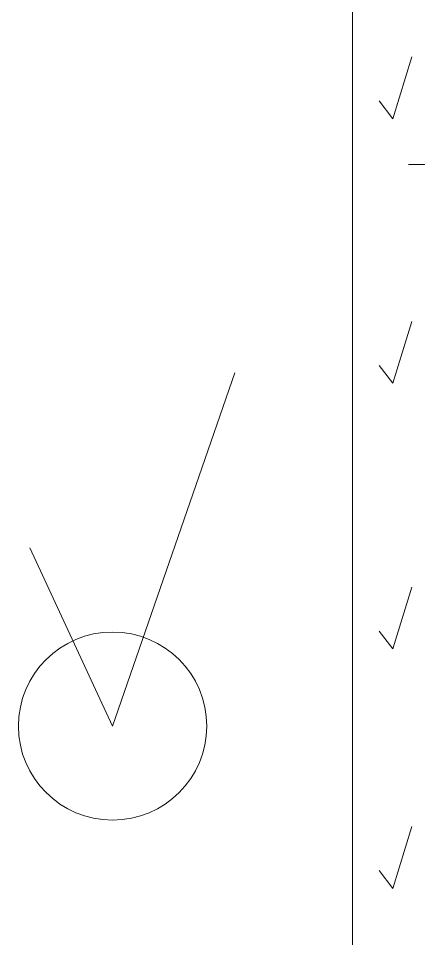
# Model space of a CAD drawing. Header units: centimetres. Extents: x 241563 to 294181, y -34797 to 61752.
# Drawn here: x 241563 to 248951, y -2442 to 14569 of the extents above; entities that cross this region are included whole.
import ezdxf

# ---------------------------------------------------------------- set-up
doc = ezdxf.new("R2010")
doc.units = ezdxf.units.CM
doc.header["$MEASUREMENT"] = 0
doc.layers.add('0.00', color=130, linetype='Continuous', lineweight=0)

msp = doc.modelspace()

# ---------------------------------------------------------------- linework, layer by layer
at = {"layer": '0.00', "color": 40, "linetype": 'Continuous', "ltscale": 0.5, "true_color": 0xf8d731}
msp.add_line((248762.3, 11866), (251362.9, 11866), dxfattribs=at)
at = {"layer": '0.00', "color": 40, "linetype": 'Continuous', "ltscale": 2, "true_color": 0xf8d731}
msp.add_lwpolyline([(247733.3, 23609.2), (294181.1, 23609.2), (294181.1, -13852.2), (247733.3, -13852.2)], close=True, dxfattribs=at)
at = {"layer": '0.00', "linetype": 'Continuous', "ltscale": 2}
for points in [[(248223.1, 13044.7), (248474.1, 12713.5), (248825.6, 13857.7)], [(248223.1, 8155.4), (248474.1, 7824.2), (248825.6, 8968.4)], [(248223.1, 3243.9), (248474.1, 2912.7), (248825.6, 4056.9)], [(248223.1, -1182.5), (248474.1, -1513.7), (248825.6, -369.5)]]:
    msp.add_lwpolyline(points, dxfattribs=at)
at = {"layer": '0.00', "color": 40, "linetype": 'Continuous', "ltscale": 2, "true_color": 0xf8d731}
msp.add_lwpolyline([(241775.9, 4782.2), (243302, 1487.2), (245560.6, 8016.1)], dxfattribs=at)
at = {"layer": '0.00', "linetype": 'Continuous', "ltscale": 2}
msp.add_circle((243302, 1487.2), 1738.7, dxfattribs=at)

doc.saveas('drawing.dxf')
